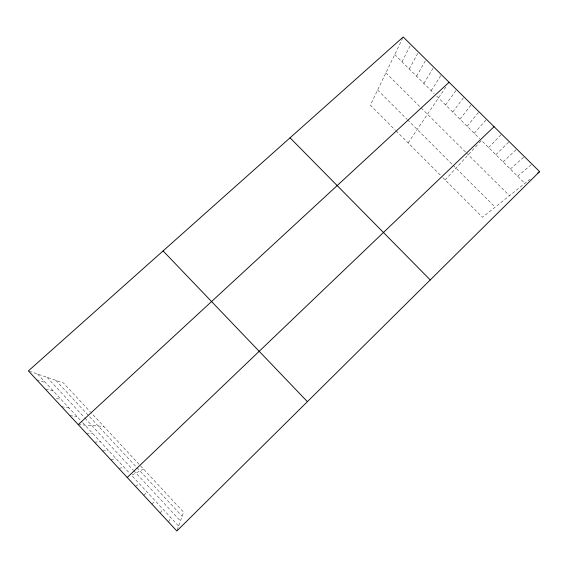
<?xml version="1.0" encoding="UTF-8"?>
<svg xmlns="http://www.w3.org/2000/svg" width="568" height="568" viewBox="0 0 568 568"><rect width="100%" height="100%" fill="white"/><g stroke="black" fill="none" stroke-linecap="round" stroke-linejoin="round"><path stroke-width="0.43" stroke-dasharray="2.84 2.13" d="M177.145 530.171L183.585 512.173L90.866 412.482M402.833 37.8L370.322 105.144L395.477 130.285M168.533 522.027L170.734 517.54M401.995 61.77L410.82 44.51M409.265 68.977L418.446 52.036M416.557 76.197L426.078 59.569M423.856 83.425L433.732 67.123M431.176 90.667L441.393 74.685M160.24 513.082L162.853 509.049M408.115 142.923L446.192 86.535M445.624 104.981L456.544 89.637M452.767 112.045L464.02 97.022M459.917 119.131L471.518 104.42M467.081 126.224L479.03 111.832M151.961 504.157L154.993 500.578M474.252 133.324L486.549 119.252M445.135 179.928L478.022 144.158M479.165 142.923L481.444 140.445L524.839 183.421M488.643 147.573L501.636 134.147M495.857 154.716L509.205 141.609M503.085 161.873L516.781 149.093M143.704 495.246L147.155 492.129M510.32 169.044L524.37 156.583M517.576 176.222L531.982 164.095M530.207 179.126L482.502 217.274L441.421 176.215M135.461 486.357L139.323 483.695M143.505 469.083L131.513 475.274L178.622 526.039M119.024 468.628L123.717 466.875M110.831 459.796L115.936 458.49M102.659 450.978L108.168 450.119M94.501 442.181L100.415 441.769M86.357 433.405L92.683 433.434M78.235 424.644L103.83 426.426M69.885 415.641L77.028 416.557M61.557 406.652L69.104 408.023M56.424 398.409L61.202 399.503M45.781 388.959L53.314 391.004M36.664 379.807L45.44 382.52M29.238 371.181L63.382 382.931L90.305 411.878M394.732 54.585L434.229 93.692M436.671 96.113L479.648 138.663M385.885 72.903L465.788 152.295M466.413 152.913L509.475 195.704M377.621 90.014L406.972 119.266M407.568 119.869L452.447 164.599M453.037 165.189L495.147 207.164M396.052 130.86L440.803 175.59M55.756 380.304L182.122 516.262M47.037 377.308L84.369 417.508M84.951 418.126L133.075 469.949M133.643 470.56L180.446 520.948M37.58 374.056L82.126 422.06M82.694 422.67L129.113 472.69"/><path stroke-width="0.85" d="M539.6 171.614L176.847 530.995L28.4 370.897L403.216 37.005L539.6 171.614L537.591 173.226M127.232 477.482L494.089 126.692M78.235 424.644L449.075 82.268M290.049 137.811L430.26 279.939M163.087 250.914L307.402 401.661"/></g></svg>
